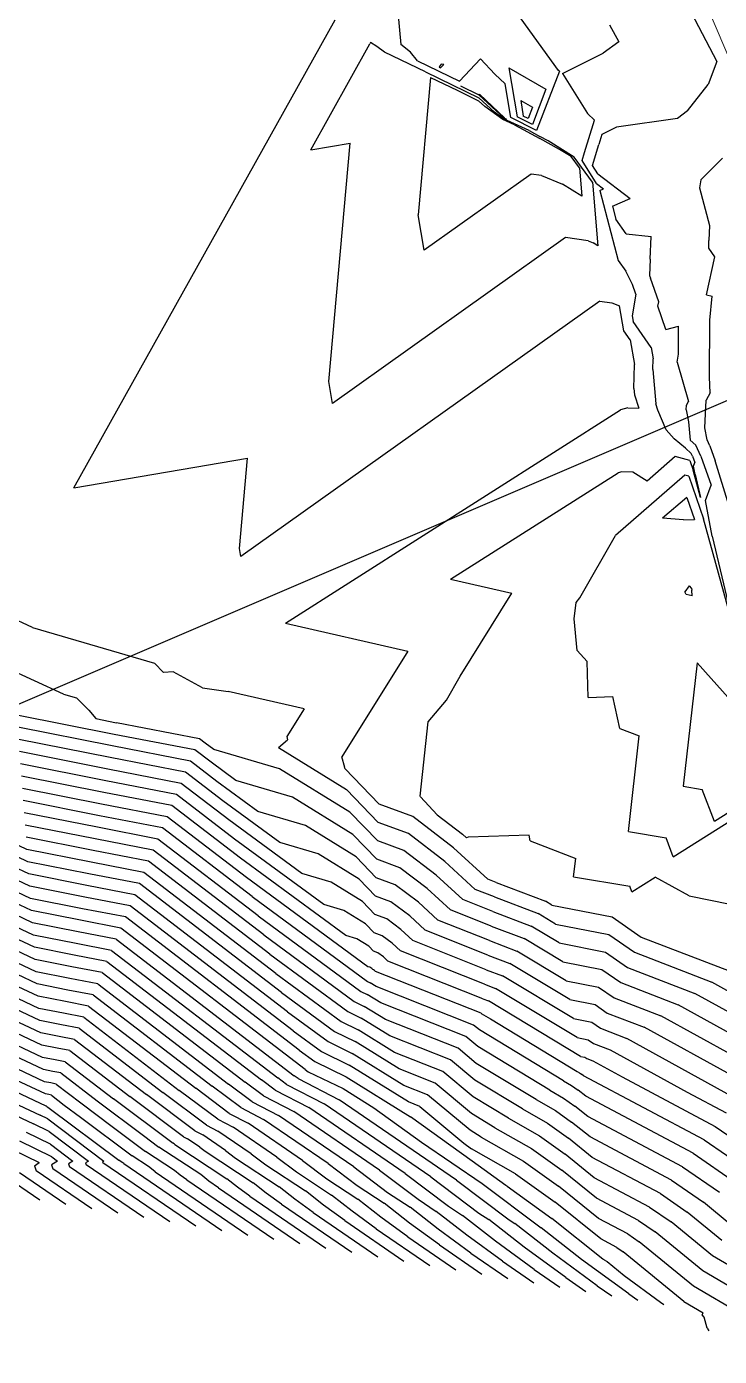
# Model space of a CAD drawing. Header units: metres. Extents: x -1120501 to 1198934, y -4928884 to 66998.
# Drawn here: x 481.5 to 577.9, y -1007.3 to -822.2 of the extents above; entities that cross this region are included whole.
import ezdxf

# ---------------------------------------------------------------- set-up
doc = ezdxf.new("R2010")
doc.units = ezdxf.units.M
doc.layers.add('CL', color=5, linetype='Continuous')
doc.layers.add('Cross Sections', color=10, linetype='Continuous')
doc.layers.add('SURF2CONTOURS', color=7, linetype='Continuous', lineweight=0)

msp = doc.modelspace()

# ---------------------------------------------------------------- linework, layer by layer
at = {"color": 7, "lineweight": 0}
msp.add_circle((-684.64, 190.5), 66807.04, dxfattribs=at)
at = {"layer": 'CL', "linetype": 'Continuous', "lineweight": 0}
msp.add_lwpolyline([(-1067.58, 367.8), (-1082.93, 319.26), (-1104.11, 221.68), (-1108.39, 149.1), (-1119.85, 75.24), (-1093.53, -4.65), (-914.22, -147.32), (-825.87, -265.54), (-744.42, -314.86), (-442.72, -367.63), (-277.08, -412.37), (-43.5, -540.29), (86.31, -636.55), (247.28, -699.7), (413.51, -706.37), (555.05, -769.61), (597.29, -868.97), (635.37, -929.41), (778.63, -1023.65), (803.38, -1108.38), (824.32, -1155.97), (872.87, -1163.59)], dxfattribs=at)
at = {"layer": 'Cross Sections', "linetype": 'Continuous', "lineweight": 30}
msp.add_line((348.21, -973.18), (918.02, -728.82), dxfattribs=at)
at = {"layer": 'SURF2CONTOURS', "color": 2, "linetype": 'Continuous', "lineweight": -3}
for p, q in [((488.11, -886.37, 240.5), (524.46, -821.23, 240.5)), ((573.99, -820.23, 239.5), (577.59, -827.05, 239.5)), ((577.59, -827.05, 239.5), (576.39, -830.23, 239.5)), ((537.71, -829.26, 239.5), (536.01, -848.39, 239.5)), ((537.71, -829.26, 239.5), (541.43, -831.02, 239.5)), ((539.23, -827.43, 239.5), (538.94, -827.77, 239.5)), ((538.94, -827.77, 239.5), (539, -827.84, 239.5)), ((539, -827.84, 239.5), (539.14, -827.91, 239.5)), ((539.58, -827.44, 239.5), (539.14, -827.91, 239.5)), ((539.58, -827.44, 239.5), (539.23, -827.43, 239.5)), ((539.58, -827.44, 239.5), (539.58, -827.44, 239.5)), ((548.65, -827.94, 239.5), (553.8, -830.9, 239.5)), ((548.65, -827.94, 239.5), (549.77, -834.75, 239.5)), ((541.43, -831.02, 239.5), (544.42, -832.5, 239.5)), ((544.43, -831.68, 240.5), (541.94, -830.48, 240.5)), ((544.52, -831.75, 240.5), (541.94, -830.48, 240.5)), ((553.8, -830.9, 239.5), (551.91, -835.81, 239.5)), ((573.47, -833.91, 239.5), (576.39, -830.23, 239.5)), ((545.3, -833.3, 239.5), (544.42, -832.5, 239.5)), ((544.43, -831.68, 240.5), (544.52, -831.57, 240.5)), ((544.52, -831.57, 240.5), (544.59, -831.64, 240.5)), ((547.99, -834.93, 240.5), (544.52, -831.75, 240.5)), ((548.01, -834.87, 240.5), (544.59, -831.64, 240.5)), ((547.79, -835.12, 239.5), (545.3, -833.3, 239.5)), ((551.91, -835.81, 239.5), (549.77, -834.75, 239.5)), ((573.47, -833.91, 239.5), (572.09, -834.97, 239.5)), ((549.41, -835.86, 239.5), (547.79, -835.12, 239.5)), ((548.01, -834.95, 240.5), (547.99, -834.93, 240.5)), ((548.03, -834.94, 240.5), (548.01, -834.87, 240.5)), ((548.01, -834.95, 240.5), (548.29, -835.07, 240.5)), ((548.03, -834.94, 240.5), (548.29, -835.07, 240.5)), ((549.41, -835.86, 239.5), (552.92, -837.78, 239.5)), ((563.63, -836.18, 239.5), (561.58, -837.22, 239.5)), ((572.09, -834.97, 239.5), (563.63, -836.18, 239.5)), ((555.68, -839.27, 239.5), (552.92, -837.78, 239.5)), ((561.58, -837.22, 239.5), (561.17, -838.59, 239.5)), ((557.3, -840.27, 239.5), (555.68, -839.27, 239.5)), ((558.44, -841.84, 239.5), (557.3, -840.27, 239.5)), ((560.27, -841.51, 239.5), (561.17, -838.59, 239.5)), ((558.44, -841.84, 239.5), (558.79, -845.81, 239.5)), ((561, -842.7, 239.5), (560.27, -841.51, 239.5)), ((551.75, -842.71, 239.5), (536.85, -853.32, 239.5)), ((553.19, -842.92, 239.5), (551.75, -842.71, 239.5)), ((553.19, -842.92, 239.5), (556.09, -844.11, 239.5)), ((561, -842.7, 239.5), (565.51, -846.09, 239.5)), ((558.79, -845.81, 239.5), (556.09, -844.11, 239.5)), ((563.06, -847.18, 239.5), (565.51, -846.09, 239.5)), ((563.06, -847.18, 239.5), (563.54, -849, 239.5)), ((536.85, -853.32, 239.5), (536.01, -848.39, 239.5)), ((564.95, -851.01, 239.5), (563.54, -849, 239.5)), ((564.95, -851.01, 239.5), (568.43, -851.39, 239.5)), ((568.31, -854.56, 239.5), (568.43, -851.39, 239.5)), ((568.31, -854.56, 239.5), (568.19, -856.85, 239.5)), ((568.19, -856.85, 239.5), (568.36, -857.19, 239.5)), ((569.49, -860.48, 239.5), (568.36, -857.19, 239.5)), ((561.31, -860.38, 240.5), (511.35, -895.96, 240.5)), ((561.31, -860.38, 240.5), (562.96, -860.62, 240.5)), ((562.96, -860.62, 240.5), (564.03, -861.03, 240.5)), ((569.38, -861.1, 239.5), (569.49, -860.48, 239.5)), ((564.63, -864.52, 240.5), (564.03, -861.03, 240.5)), ((570.48, -864.33, 239.5), (569.38, -861.1, 239.5)), ((570.48, -864.33, 239.5), (572.25, -863.86, 239.5)), ((572.25, -867.77, 239.5), (572.25, -863.86, 239.5)), ((565.53, -865.8, 240.5), (564.63, -864.52, 240.5)), ((565.53, -865.8, 240.5), (566.12, -869.24, 240.5)), ((572.04, -868.89, 239.5), (572.25, -867.77, 239.5)), ((566.02, -872.56, 240.5), (566.12, -869.24, 240.5)), ((572.04, -868.89, 239.5), (573.62, -874.35, 239.5)), ((566.02, -872.56, 240.5), (566.1, -873.46, 240.5)), ((566.1, -873.46, 240.5), (566.72, -875.31, 240.5)), ((517.56, -905.22, 240.5), (564.18, -875.55, 240.5)), ((565.2, -875.26, 240.5), (564.18, -875.55, 240.5)), ((565.2, -875.26, 240.5), (566.72, -875.31, 240.5)), ((573.32, -875.54, 239.5), (573.36, -874.86, 239.5)), ((573.32, -875.54, 239.5), (573.65, -877.22, 239.5)), ((573.36, -874.86, 239.5), (573.62, -874.35, 239.5)), ((573.65, -877.22, 239.5), (573.88, -879.74, 239.5)), ((573.88, -879.74, 239.5), (574.64, -880.44, 239.5)), ((575.33, -881.96, 239.5), (574.64, -880.44, 239.5)), ((488.11, -886.37, 240.5), (512.27, -882.26, 240.5)), ((511.16, -894.81, 240.5), (512.27, -882.26, 240.5)), ((575.33, -881.96, 239.5), (576.8, -886.02, 239.5)), ((573.1, -884.62, 239.5), (563.48, -893.02, 239.5)), ((573.68, -884.78, 239.5), (573.1, -884.62, 239.5)), ((573.68, -884.78, 239.5), (575.7, -890.7, 239.5)), ((575.98, -888.14, 239.5), (576.8, -886.02, 239.5)), ((576.92, -893.13, 239.5), (575.98, -888.14, 239.5)), ((580.28, -907.19, 239.5), (575.7, -890.7, 239.5)), ((558.53, -901.7, 239.5), (563.48, -893.02, 239.5)), ((576.92, -893.13, 239.5), (580.28, -907.19, 239.5)), ((511.35, -895.96, 240.5), (511.16, -894.81, 240.5)), ((557.74, -904.61, 239.5), (557.98, -902.36, 239.5)), ((557.98, -902.36, 239.5), (558.53, -901.7, 239.5)), ((558.12, -909.04, 239.5), (557.74, -904.61, 239.5)), ((517.56, -905.22, 240.5), (534.58, -909.12, 240.5)), ((534.58, -909.12, 240.5), (525.41, -923.82, 240.5)), ((559.51, -910.54, 239.5), (558.12, -909.04, 239.5)), ((559.69, -915.55, 239.5), (559.51, -910.54, 239.5)), ((486.66, -915.1, 241.5), (478.59, -911.38, 241.5)), ((486.66, -915.1, 241.5), (488.48, -915.63, 241.5)), ((488.48, -915.63, 241.5), (490.18, -917.35, 241.5)), ((559.69, -915.55, 239.5), (563.1, -915.44, 239.5)), ((564.07, -919.87, 239.5), (563.1, -915.44, 239.5)), ((490.18, -917.35, 241.5), (491.17, -918.51, 241.5)), ((493.44, -922.31, 242.5), (480.31, -919.71, 242.5)), ((491.17, -918.51, 241.5), (494.03, -919.08, 241.5)), ((505.59, -921.32, 241.5), (494.03, -919.08, 241.5)), ((564.07, -919.87, 239.5), (566.77, -920.92, 239.5)), ((506.38, -921.92, 241.5), (505.59, -921.32, 241.5)), ((565.27, -934.22, 239.5), (566.77, -920.92, 239.5)), ((492.85, -925.55, 243.5), (480.56, -923.11, 243.5)), ((504.31, -924.42, 242.5), (493.44, -922.31, 242.5)), ((507.59, -922.81, 241.5), (506.38, -921.92, 241.5)), ((516.73, -925.48, 241.5), (507.59, -922.81, 241.5)), ((508.02, -927.26, 242.5), (504.31, -924.42, 242.5)), ((526.5, -931.51, 241.5), (516.73, -925.48, 241.5)), ((525.8, -925.33, 240.5), (525.41, -923.82, 240.5)), ((525.78, -925.37, 240.5), (525.8, -925.33, 240.5)), ((525.79, -925.46, 240.5), (525.78, -925.37, 240.5)), ((525.79, -925.46, 240.5), (530.57, -930.42, 240.5)), ((492.26, -928.79, 244.5), (480.82, -926.52, 244.5)), ((503.02, -927.52, 243.5), (492.85, -925.55, 243.5)), ((513.71, -931.45, 242.5), (508.02, -927.26, 242.5)), ((501.73, -930.62, 244.5), (492.26, -928.79, 244.5)), ((509.65, -932.61, 243.5), (503.02, -927.52, 243.5)), ((491.67, -932.02, 245.5), (481.07, -929.92, 245.5)), ((511.29, -937.95, 244.5), (501.73, -930.62, 244.5)), ((535.25, -932.15, 240.5), (530.57, -930.42, 240.5)), ((571.49, -937.74, 239.5), (582.23, -930.95, 239.5)), ((500.44, -933.72, 245.5), (491.67, -932.02, 245.5)), ((519.82, -940.09, 243.5), (509.65, -932.61, 243.5)), ((520.32, -933.38, 242.5), (513.71, -931.45, 242.5)), ((530.38, -935.54, 241.5), (526.5, -931.51, 241.5)), ((540.94, -936.48, 240.5), (535.25, -932.15, 240.5)), ((481.58, -936.73, 247.5), (476.72, -934.44, 247.5)), ((491.08, -935.26, 246.5), (481.33, -933.32, 246.5)), ((512.92, -943.29, 245.5), (500.44, -933.72, 245.5)), ((527.38, -937.74, 242.5), (520.32, -933.38, 242.5)), ((565.27, -934.22, 239.5), (570.5, -935.1, 239.5)), ((499.15, -936.82, 246.5), (491.08, -935.26, 246.5)), ((534.04, -936.89, 241.5), (530.38, -935.54, 241.5)), ((540.94, -936.48, 240.5), (545.7, -940.85, 240.5)), ((571.49, -937.74, 239.5), (570.5, -935.1, 239.5)), ((481.84, -940.13, 248.5), (476.12, -937.44, 248.5)), ((490.49, -938.49, 247.5), (481.58, -936.73, 247.5)), ((514.56, -948.63, 246.5), (499.15, -936.82, 246.5)), ((525.94, -948.72, 244.5), (511.29, -937.95, 244.5)), ((530.18, -940.65, 242.5), (527.38, -937.74, 242.5)), ((538.5, -940.28, 241.5), (534.04, -936.89, 241.5)), ((489.9, -941.73, 248.5), (481.84, -940.13, 248.5)), ((497.86, -939.92, 247.5), (490.49, -938.49, 247.5)), ((516.19, -953.98, 247.5), (497.86, -939.92, 247.5)), ((523.9, -941.27, 243.5), (519.82, -940.09, 243.5)), ((538.5, -940.28, 241.5), (542.23, -943.71, 241.5)), ((482.09, -943.53, 249.5), (475.52, -940.44, 249.5)), ((496.57, -943.02, 248.5), (489.9, -941.73, 248.5)), ((528.26, -943.97, 243.5), (523.9, -941.27, 243.5)), ((532.83, -941.63, 242.5), (530.18, -940.65, 242.5)), ((536.06, -944.08, 242.5), (532.83, -941.63, 242.5)), ((546.87, -941.32, 240.5), (545.7, -940.85, 240.5)), ((546.87, -941.32, 240.5), (553.72, -943.93, 240.5)), ((482.35, -946.94, 250.5), (474.93, -943.44, 250.5)), ((489.31, -944.97, 249.5), (482.09, -943.53, 249.5)), ((517.83, -959.32, 248.5), (496.57, -943.02, 248.5)), ((512.92, -943.29, 245.5), (528.97, -955.09, 245.5)), ((529.99, -945.76, 243.5), (528.26, -943.97, 243.5)), ((546.4, -945.36, 241.5), (542.23, -943.71, 241.5)), ((554.63, -944.48, 240.5), (553.72, -943.93, 240.5)), ((495.29, -946.12, 249.5), (489.31, -944.97, 249.5)), ((531.63, -946.37, 243.5), (529.99, -945.76, 243.5)), ((536.06, -944.08, 242.5), (538.75, -946.56, 242.5)), ((546.4, -945.36, 241.5), (551.73, -947.4, 241.5)), ((554.63, -944.48, 240.5), (563.02, -946.12, 240.5)), ((482.61, -950.34, 251.5), (474.33, -946.45, 251.5)), ((488.72, -948.2, 250.5), (482.35, -946.94, 250.5)), ((519.46, -964.66, 249.5), (495.29, -946.12, 249.5)), ((533.61, -947.88, 243.5), (531.63, -946.37, 243.5)), ((545.93, -949.41, 242.5), (538.75, -946.56, 242.5)), ((555.63, -949.74, 241.5), (551.73, -947.4, 241.5)), ((563.02, -946.12, 240.5), (567.05, -948.91, 240.5)), ((482.86, -953.74, 252.5), (473.73, -949.45, 252.5)), ((494, -949.22, 250.5), (488.72, -948.2, 250.5)), ((494, -949.22, 250.5), (518.78, -968.23, 250.5)), ((514.56, -948.63, 246.5), (527.13, -957.88, 246.5)), ((527.49, -949.17, 244.5), (525.94, -948.72, 244.5)), ((529.14, -950.2, 244.5), (527.49, -949.17, 244.5)), ((533.61, -947.88, 243.5), (535.28, -949.41, 243.5)), ((545.46, -953.46, 243.5), (535.28, -949.41, 243.5)), ((545.93, -949.41, 242.5), (549.75, -950.87, 242.5)), ((567.05, -948.91, 240.5), (579.27, -953.63, 240.5)), ((488.13, -951.44, 251.5), (482.61, -950.34, 251.5)), ((492.71, -952.32, 251.5), (488.13, -951.44, 251.5)), ((529.8, -950.88, 244.5), (529.14, -950.2, 244.5)), ((530.42, -951.11, 244.5), (529.8, -950.88, 244.5)), ((531.17, -951.68, 244.5), (530.42, -951.11, 244.5)), ((556.63, -955, 242.5), (549.75, -950.87, 242.5)), ((555.63, -949.74, 241.5), (562.06, -951, 241.5)), ((562.06, -951, 241.5), (565.16, -953.14, 241.5)), ((483.12, -957.15, 253.5), (473.13, -952.45, 253.5)), ((492.71, -952.32, 251.5), (514.21, -968.81, 251.5)), ((531.17, -951.68, 244.5), (531.8, -952.26, 244.5)), ((545, -957.5, 244.5), (531.8, -952.26, 244.5)), ((565.16, -953.14, 241.5), (574.53, -956.76, 241.5)), ((487.54, -954.67, 252.5), (482.86, -953.74, 252.5)), ((491.42, -955.42, 252.5), (487.54, -954.67, 252.5)), ((516.19, -953.98, 247.5), (525.3, -960.68, 247.5)), ((528.97, -955.09, 245.5), (529.35, -955.28, 245.5)), ((545.46, -953.46, 243.5), (547.77, -954.33, 243.5)), ((557.62, -960.26, 243.5), (547.77, -954.33, 243.5)), ((556.63, -955, 242.5), (561.11, -955.88, 242.5)), ((483.37, -960.55, 254.5), (472.54, -955.45, 254.5)), ((491.42, -955.42, 252.5), (509.63, -969.39, 252.5)), ((530.17, -955.79, 245.5), (529.35, -955.28, 245.5)), ((543.73, -961.16, 245.5), (530.17, -955.79, 245.5)), ((561.11, -955.88, 242.5), (563.27, -957.37, 242.5)), ((579.84, -959.69, 241.5), (574.53, -956.76, 241.5)), ((483.63, -963.95, 255.5), (471.94, -958.46, 255.5)), ((486.95, -957.91, 253.5), (483.12, -957.15, 253.5)), ((490.13, -958.52, 253.5), (486.95, -957.91, 253.5)), ((490.13, -958.52, 253.5), (505.06, -969.97, 253.5)), ((527.13, -957.88, 246.5), (528.51, -958.56, 246.5)), ((531.45, -960.38, 246.5), (528.51, -958.56, 246.5)), ((545, -957.5, 244.5), (545.79, -957.8, 244.5)), ((558.62, -965.52, 244.5), (545.79, -957.8, 244.5)), ((563.27, -957.37, 242.5), (569.8, -959.9, 242.5)), ((486.37, -961.14, 254.5), (483.37, -960.55, 254.5)), ((517.83, -959.32, 248.5), (523.47, -963.47, 248.5)), ((525.3, -960.68, 247.5), (527.67, -961.83, 247.5)), ((541.59, -964.4, 246.5), (531.45, -960.38, 246.5)), ((557.62, -960.26, 243.5), (560.16, -960.76, 243.5)), ((579.89, -965.46, 242.5), (569.8, -959.9, 242.5)), ((483.88, -967.36, 256.5), (471.34, -961.46, 256.5)), ((488.84, -961.62, 254.5), (486.37, -961.14, 254.5)), ((488.84, -961.62, 254.5), (500.49, -970.55, 254.5)), ((532.73, -964.97, 247.5), (527.67, -961.83, 247.5)), ((544.54, -961.84, 245.5), (543.73, -961.16, 245.5)), ((556.24, -968.93, 245.5), (544.54, -961.84, 245.5)), ((560.16, -960.76, 243.5), (561.38, -961.6, 243.5)), ((561.38, -961.6, 243.5), (565.07, -963.03, 243.5)), ((485.78, -964.38, 255.5), (483.63, -963.95, 255.5)), ((487.55, -964.72, 255.5), (485.78, -964.38, 255.5)), ((523.47, -963.47, 248.5), (526.83, -965.11, 248.5)), ((544.1, -966.5, 246.5), (541.59, -964.4, 246.5)), ((579.94, -971.23, 243.5), (565.07, -963.03, 243.5)), ((484.14, -970.76, 257.5), (470.74, -964.46, 257.5)), ((487.55, -964.72, 255.5), (495.91, -971.13, 255.5)), ((519.46, -964.66, 249.5), (521.64, -966.26, 249.5)), ((534.01, -969.56, 248.5), (526.83, -965.11, 248.5)), ((539.46, -967.63, 247.5), (532.73, -964.97, 247.5)), ((558.62, -965.52, 244.5), (559.21, -965.64, 244.5)), ((559.21, -965.64, 244.5), (559.49, -965.83, 244.5)), ((559.49, -965.83, 244.5), (560.34, -966.16, 244.5)), ((560.34, -966.16, 244.5), (564.38, -968.39, 244.5)), ((485.19, -967.62, 256.5), (483.88, -967.36, 256.5)), ((486.27, -967.82, 256.5), (485.19, -967.62, 256.5)), ((486.27, -967.82, 256.5), (491.34, -971.71, 256.5)), ((521.64, -966.26, 249.5), (525.99, -968.39, 249.5)), ((543.66, -971.16, 247.5), (539.46, -967.63, 247.5)), ((552.42, -971.54, 246.5), (544.1, -966.5, 246.5)), ((512.92, -971.85, 252.5), (509.63, -969.39, 252.5)), ((516.11, -970.23, 251.5), (514.21, -968.81, 251.5)), ((519.3, -968.61, 250.5), (518.78, -968.23, 250.5)), ((519.3, -968.61, 250.5), (525.01, -971.57, 250.5)), ((525.99, -968.39, 249.5), (534.95, -973.94, 249.5)), ((537.32, -970.87, 248.5), (534.01, -969.56, 248.5)), ((556.24, -968.93, 245.5), (557.36, -969.56, 245.5)), ((557.36, -969.56, 245.5), (558.28, -970.23, 245.5)), ((564.38, -968.39, 244.5), (577.34, -975.27, 244.5)), ((484.6, -970.85, 257.5), (484.14, -970.76, 257.5)), ((484.98, -970.93, 257.5), (484.6, -970.85, 257.5)), ((484.98, -970.93, 257.5), (486.76, -972.3, 257.5)), ((491.34, -971.71, 256.5), (497.78, -976.54, 256.5)), ((503.35, -976.71, 255.5), (495.91, -971.13, 255.5)), ((506.54, -975.09, 254.5), (500.49, -970.55, 254.5)), ((509.73, -973.47, 253.5), (505.06, -969.97, 253.5)), ((516.11, -970.23, 251.5), (520.8, -972.66, 251.5)), ((541.36, -982.77, 250.5), (525.01, -971.57, 250.5)), ((543.23, -975.82, 248.5), (537.32, -970.87, 248.5)), ((548.59, -974.15, 247.5), (543.66, -971.16, 247.5)), ((552.42, -971.54, 246.5), (555.12, -973.07, 246.5)), ((559.34, -971.07, 245.5), (558.28, -970.23, 245.5)), ((574.3, -979.01, 245.5), (559.34, -971.07, 245.5)), ((480.46, -972.31, 258.5), (483.42, -973.71, 258.5)), ((486.76, -972.3, 257.5), (489.03, -974, 257.5)), ((509.73, -973.47, 253.5), (512.37, -974.84, 253.5)), ((512.92, -971.85, 252.5), (516.58, -973.75, 252.5)), ((534.21, -981.85, 251.5), (520.8, -972.66, 251.5)), ((555.12, -973.07, 246.5), (557.37, -974.69, 246.5)), ((484.46, -974.22, 258.5), (483.42, -973.71, 258.5)), ((484.46, -974.22, 258.5), (492.27, -980.12, 258.5)), ((489.03, -974, 257.5), (496.2, -979.36, 257.5)), ((506.54, -975.09, 254.5), (508.15, -975.92, 254.5)), ((519.91, -980, 253.5), (512.37, -974.84, 253.5)), ((527.06, -980.92, 252.5), (516.58, -973.75, 252.5)), ((543.53, -980.1, 249.5), (534.95, -973.94, 249.5)), ((548.59, -974.15, 247.5), (552.89, -976.59, 247.5)), ((559.93, -976.74, 246.5), (557.37, -974.69, 246.5)), ((577.34, -975.27, 244.5), (584.63, -980.31, 244.5)), ((484.85, -977.75, 259.5), (481.53, -976.12, 259.5)), ((497.78, -976.54, 256.5), (499.93, -978.15, 256.5)), ((503.35, -976.71, 255.5), (503.93, -977.01, 255.5)), ((505.61, -978.16, 255.5), (503.93, -977.01, 255.5)), ((512.76, -979.08, 254.5), (508.15, -975.92, 254.5)), ((544.77, -976.75, 248.5), (543.23, -975.82, 248.5)), ((544.77, -976.75, 248.5), (550.66, -980.1, 248.5)), ((552.89, -976.59, 247.5), (556.46, -979.15, 247.5)), ((571.26, -982.75, 246.5), (559.93, -976.74, 246.5)), ((479.64, -978.53, 260.5), (483.29, -980.32, 260.5)), ((484.85, -977.75, 259.5), (487.97, -980.11, 259.5)), ((505.76, -981.99, 256.5), (499.93, -978.15, 256.5)), ((505.61, -978.16, 255.5), (506.36, -978.73, 255.5)), ((506.36, -978.73, 255.5), (513.04, -983.13, 255.5)), ((512.76, -979.08, 254.5), (514.83, -980.64, 254.5)), ((560.52, -982.41, 247.5), (556.46, -979.15, 247.5)), ((574.3, -979.01, 245.5), (580.16, -983.06, 245.5)), ((482.61, -980.75, 260.5), (483.29, -980.32, 260.5)), ((482.61, -980.75, 260.5), (482.85, -981.46, 260.5)), ((487.97, -980.11, 259.5), (487.36, -980.49, 259.5)), ((487.36, -980.49, 259.5), (487.5, -980.9, 259.5)), ((497.84, -987.97, 259.5), (487.5, -980.9, 259.5)), ((492.27, -980.12, 258.5), (492.11, -980.23, 258.5)), ((492.11, -980.23, 258.5), (492.14, -980.33, 258.5)), ((505.08, -989.18, 258.5), (492.14, -980.33, 258.5)), ((498.47, -980.85, 257.5), (496.2, -979.36, 257.5)), ((498.91, -981.2, 257.5), (498.47, -980.85, 257.5)), ((514.83, -980.64, 254.5), (520.33, -984.26, 254.5)), ((519.91, -980, 253.5), (523.29, -982.55, 253.5)), ((527.06, -980.92, 252.5), (531.76, -984.46, 252.5)), ((548.22, -983.5, 249.5), (543.53, -980.1, 249.5)), ((550.66, -980.1, 248.5), (555.55, -983.61, 248.5)), ((483.37, -985.55, 261.5), (478.21, -982.02, 261.5)), ((490.6, -986.76, 260.5), (482.85, -981.46, 260.5)), ((499.43, -981.58, 257.5), (498.91, -981.2, 257.5)), ((499.43, -981.58, 257.5), (512.32, -990.39, 257.5)), ((506.89, -982.88, 256.5), (505.76, -981.99, 256.5)), ((508.22, -983.84, 256.5), (506.89, -982.88, 256.5)), ((523.29, -982.55, 253.5), (527.62, -985.4, 253.5)), ((534.21, -981.85, 251.5), (540.22, -986.37, 251.5)), ((541.36, -982.77, 250.5), (548.68, -988.28, 250.5)), ((568.22, -986.5, 247.5), (560.52, -982.41, 247.5)), ((571.26, -982.75, 246.5), (575.7, -985.82, 246.5)), ((508.22, -983.84, 256.5), (519.55, -991.59, 256.5)), ((514.86, -984.56, 255.5), (513.04, -983.13, 255.5)), ((517, -986.11, 255.5), (514.86, -984.56, 255.5)), ((522.84, -986.23, 254.5), (520.33, -984.26, 254.5)), ((531.76, -984.46, 252.5), (534.9, -986.53, 252.5)), ((548.42, -983.61, 249.5), (548.22, -983.5, 249.5)), ((548.42, -983.61, 249.5), (554.63, -988.07, 249.5)), ((561.11, -988.08, 248.5), (555.55, -983.61, 248.5)), ((517, -986.11, 255.5), (526.79, -992.8, 255.5)), ((525.79, -988.38, 254.5), (522.84, -986.23, 254.5)), ((530.81, -987.91, 253.5), (527.62, -985.4, 253.5)), ((538.79, -989.59, 252.5), (534.9, -986.53, 252.5)), ((540.22, -986.37, 251.5), (542.19, -987.67, 251.5)), ((568.22, -986.5, 247.5), (571.23, -988.58, 247.5)), ((579.58, -989.01, 246.5), (575.7, -985.82, 246.5)), ((525.79, -988.38, 254.5), (534.03, -994.01, 254.5)), ((534.58, -990.65, 253.5), (530.81, -987.91, 253.5)), ((546.76, -991.27, 251.5), (542.19, -987.67, 251.5)), ((548.68, -988.28, 250.5), (549.47, -988.8, 250.5)), ((561.7, -993.75, 249.5), (554.63, -988.07, 249.5)), ((565.17, -990.24, 248.5), (561.11, -988.08, 248.5)), ((543.36, -992.91, 252.5), (538.79, -989.59, 252.5)), ((554.74, -992.94, 250.5), (549.47, -988.8, 250.5)), ((565.17, -990.24, 248.5), (566.76, -991.34, 248.5)), ((576.95, -993.27, 247.5), (571.23, -988.58, 247.5)), ((534.58, -990.65, 253.5), (541.27, -995.22, 253.5)), ((552.15, -995.18, 251.5), (546.76, -991.27, 251.5)), ((574.31, -997.53, 248.5), (566.76, -991.34, 248.5)), ((543.36, -992.91, 252.5), (548.5, -996.43, 252.5)), ((560.94, -997.45, 250.5), (554.74, -992.94, 250.5)), ((562.13, -993.98, 249.5), (561.7, -993.75, 249.5)), ((562.13, -993.98, 249.5), (562.3, -994.1, 249.5)), ((582, -996.19, 247.5), (576.95, -993.27, 247.5)), ((552.15, -995.18, 251.5), (555.74, -997.64, 251.5)), ((562.3, -994.1, 249.5), (564.68, -996.05, 249.5)), ((560.94, -997.45, 250.5), (562.98, -998.84, 250.5)), ((564.68, -996.05, 249.5), (569.72, -999.72, 249.5)), ((580.98, -1001.39, 248.5), (574.31, -997.53, 248.5)), ((569.72, -999.72, 249.5), (570.22, -1000.05, 249.5))]:
    msp.add_line(p, q, dxfattribs=at)
at = {"layer": 'SURF2CONTOURS', "color": 4, "linetype": 'Continuous', "lineweight": -3}
for p, q in [((533.18, -820.16, 240), (533.61, -824.68, 240)), ((555.53, -828.3, 240), (550.35, -821.1, 240)), ((562.66, -821.94, 240), (563.92, -824.29, 240)), ((521.07, -839.32, 240), (529.29, -824.6, 240)), ((529.39, -824.38, 240), (529.29, -824.6, 240)), ((530.27, -824.95, 240), (529.39, -824.38, 240)), ((531.31, -825.74, 240), (530.27, -824.95, 240)), ((534.95, -825.74, 240), (533.61, -824.68, 240)), ((563.92, -824.29, 240), (561.75, -825.86, 240)), ((537.04, -828.46, 240), (531.31, -825.74, 240)), ((535.9, -826.97, 240), (534.95, -825.74, 240)), ((535.9, -826.97, 240), (541.78, -829.79, 240)), ((541.78, -829.79, 240), (544.7, -826.68, 240)), ((544.7, -826.68, 240), (546.68, -828.79, 240)), ((556.1, -828.7, 240), (561.75, -825.86, 240)), ((537.04, -828.46, 240), (544.47, -832.12, 240)), ((548.12, -830.15, 240), (546.68, -828.79, 240)), ((555.66, -828.38, 240), (552.5, -836.63, 240)), ((555.66, -828.38, 240), (555.53, -828.3, 240)), ((556.1, -828.7, 240), (559.56, -834.28, 240)), ((548.9, -834.84, 240), (548.12, -830.15, 240)), ((546.64, -834.11, 240), (544.47, -832.12, 240)), ((550.28, -832.47, 239), (551.93, -833.42, 239)), ((550.28, -832.47, 239), (550.64, -834.65, 239)), ((547.9, -835.03, 240), (546.64, -834.11, 240)), ((551.33, -834.99, 239), (550.64, -834.65, 239)), ((551.93, -833.42, 239), (551.33, -834.99, 239)), ((560.55, -835.2, 240), (559.56, -834.28, 240)), ((551.44, -836.65, 240), (547.9, -835.03, 240)), ((552.5, -836.63, 240), (548.9, -834.84, 240)), ((551.44, -836.65, 240), (552.92, -837.47, 240)), ((559.18, -839.7, 240), (560.55, -835.2, 240)), ((521.07, -839.32, 240), (526.53, -838.4, 240)), ((523.58, -871.6, 240), (526.53, -838.4, 240)), ((554.1, -838.1, 240), (552.92, -837.47, 240)), ((557.72, -840.34, 240), (554.1, -838.1, 240)), ((560.26, -843.84, 240), (557.72, -840.34, 240)), ((558.84, -840.81, 240), (559.18, -839.7, 240)), ((560.82, -844.03, 240), (558.84, -840.81, 240)), ((575.34, -843.53, 239), (578.37, -840.48, 239)), ((560.26, -843.84, 240), (561.03, -852.71, 240)), ((560.82, -844.03, 240), (561.8, -844.77, 240)), ((575.34, -843.53, 239), (575.14, -844.62, 239)), ((561.27, -845.01, 240), (561.8, -844.77, 240)), ((561.27, -845.01, 240), (563.86, -854.72, 240)), ((575.14, -844.62, 239), (576.57, -849.88, 239)), ((576.57, -849.88, 239), (576.46, -851.97, 239)), ((556.53, -851.54, 240), (524.1, -874.64, 240)), ((559.66, -852, 240), (556.53, -851.54, 240)), ((559.66, -852, 240), (560.37, -852.3, 240)), ((561.03, -852.71, 240), (560.37, -852.3, 240)), ((576.46, -853.01, 239), (576.46, -851.97, 239)), ((577.3, -854.22, 239), (576.46, -853.01, 239)), ((563.86, -854.72, 240), (564.93, -856.24, 240)), ((576.14, -859.51, 239), (577.3, -854.22, 239)), ((565.84, -858.08, 240), (564.93, -856.24, 240)), ((566.3, -859.43, 240), (565.84, -858.08, 240)), ((566.3, -859.43, 240), (565.77, -862.44, 240)), ((576.14, -859.51, 239), (576.94, -859.71, 239)), ((576.61, -863.06, 239), (576.94, -859.71, 239)), ((565.77, -862.44, 240), (565.91, -863.25, 240)), ((568.45, -866.87, 240), (565.91, -863.25, 240)), ((576.55, -871, 239), (576.61, -863.06, 239)), ((568.45, -866.87, 240), (568.71, -868.42, 240)), ((568.67, -869.92, 240), (568.71, -868.42, 240)), ((568.67, -869.92, 240), (569.07, -874.69, 240)), ((524.1, -874.64, 240), (523.58, -871.6, 240)), ((576.64, -873.16, 239), (576.55, -871, 239)), ((576.64, -873.16, 239), (576.1, -874.19, 239)), ((569.37, -875.57, 240), (569.07, -874.69, 240)), ((575.88, -878.02, 239), (576.1, -874.19, 239)), ((570.52, -878.32, 240), (569.37, -875.57, 240)), ((571.62, -879.57, 240), (570.52, -878.32, 240)), ((576.23, -879.72, 239), (575.88, -878.02, 239)), ((573.21, -880.87, 240), (571.62, -879.57, 240)), ((574.02, -881.61, 240), (573.21, -880.87, 240)), ((576.59, -880.54, 239), (576.23, -879.72, 239)), ((576.59, -880.54, 239), (577.36, -882.62, 239)), ((571.77, -882.04, 240), (567.86, -885.45, 240)), ((573.8, -882.6, 240), (571.77, -882.04, 240)), ((573.8, -882.6, 240), (574.26, -883.95, 240)), ((574.17, -881.96, 240), (574.02, -881.61, 240)), ((574.17, -881.96, 240), (574.51, -882.88, 240)), ((574.32, -883.37, 240), (574.51, -882.88, 240)), ((579.22, -888.82, 239), (577.36, -882.62, 239)), ((540.52, -899.12, 240), (563.83, -884.28, 240)), ((564.34, -884.14, 240), (563.83, -884.28, 240)), ((565.9, -884.2, 240), (564.34, -884.14, 240)), ((567.86, -885.45, 240), (565.9, -884.2, 240)), ((575.3, -887.72, 240), (574.26, -883.95, 240)), ((574.54, -884.51, 240), (574.32, -883.37, 240)), ((574.54, -884.51, 240), (575.3, -887.72, 240)), ((573.42, -887.71, 239), (570.01, -890.61, 239)), ((573.42, -887.71, 239), (574.45, -890.81, 239)), ((572.95, -890.83, 239), (570.01, -890.61, 239)), ((572.95, -890.83, 239), (574.45, -890.81, 239)), ((540.52, -899.12, 240), (549.03, -901.07, 240)), ((541.86, -912.58, 240), (549.03, -901.07, 240)), ((573.7, -900.04, 239), (573.14, -900.84, 239)), ((573.32, -901.24, 239), (573.14, -900.84, 239)), ((574.16, -901.44, 239), (573.32, -901.24, 239)), ((573.7, -900.04, 239), (574.06, -900.38, 239)), ((574.06, -900.38, 239), (574.11, -900.64, 239)), ((574.16, -901.44, 239), (574.11, -900.64, 239)), ((482.35, -905.83, 241), (478.95, -904.26, 241)), ((482.35, -905.83, 241), (499.34, -910.81, 241)), ((500.58, -912.07, 241), (499.34, -910.81, 241)), ((501.94, -911.99, 241), (500.58, -912.07, 241)), ((505.98, -914.24, 241), (501.94, -911.99, 241)), ((574.83, -910.74, 239), (572.89, -927.91, 239)), ((579.51, -915.98, 239), (574.83, -910.74, 239)), ((505.98, -914.24, 241), (509.57, -914.74, 241)), ((539.95, -915.93, 240), (541.86, -912.58, 240)), ((520.13, -917.16, 241), (509.57, -914.74, 241)), ((537.41, -918.95, 240), (539.95, -915.93, 240)), ((493.73, -920.7, 242), (480.18, -918.01, 242)), ((520.13, -917.16, 241), (517.72, -921.02, 241)), ((536.31, -929.29, 240), (537.41, -918.95, 240)), ((493.14, -923.93, 243), (480.43, -921.41, 243)), ((504.95, -922.87, 242), (493.73, -920.7, 242)), ((516.56, -922.53, 241), (517.83, -921.45, 241)), ((517.72, -921.02, 241), (517.83, -921.45, 241)), ((507.2, -924.59, 242), (504.95, -922.87, 242)), ((516.56, -922.53, 241), (526.06, -928.39, 241)), ((492.55, -927.17, 244), (480.69, -924.82, 244)), ((503.66, -925.97, 243), (493.14, -923.93, 243)), ((510.65, -927.13, 242), (507.2, -924.59, 242)), ((502.37, -929.07, 244), (492.55, -927.17, 244)), ((508.84, -929.94, 243), (503.66, -925.97, 243)), ((518.53, -929.43, 242), (510.65, -927.13, 242)), ((491.97, -930.4, 245), (480.95, -928.22, 245)), ((510.47, -935.28, 244), (502.37, -929.07, 244)), ((530.47, -932.98, 241), (526.06, -928.39, 241)), ((572.89, -927.91, 239), (575.55, -928.36, 239)), ((577.23, -932.85, 239), (575.55, -928.36, 239)), ((584.5, -928.25, 239), (577.23, -932.85, 239)), ((501.08, -932.17, 245), (491.97, -930.4, 245)), ((516.76, -935.77, 243), (508.84, -929.94, 243)), ((526.94, -934.62, 242), (518.53, -929.43, 242)), ((536.32, -929.39, 240), (536.31, -929.29, 240)), ((536.32, -929.39, 240), (538.64, -931.9, 240)), ((491.38, -933.64, 246), (481.2, -931.62, 246)), ((512.11, -940.62, 245), (501.08, -932.17, 245)), ((538.64, -931.9, 240), (542.16, -934.58, 240)), ((499.8, -935.27, 246), (491.38, -933.64, 246)), ((530.28, -938.09, 242), (526.94, -934.62, 242)), ((534.65, -934.52, 241), (530.47, -932.98, 241)), ((539.72, -938.38, 241), (534.65, -934.52, 241)), ((542.73, -935.11, 240), (542.16, -934.58, 240)), ((551.44, -934.75, 240), (542.97, -935.03, 240)), ((551.62, -935.53, 240), (551.44, -934.75, 240)), ((481.71, -938.43, 248), (476.42, -935.94, 248)), ((490.79, -936.88, 247), (481.46, -935.03, 247)), ((513.74, -945.96, 246), (499.8, -935.27, 246)), ((522.88, -944.4, 244), (510.47, -935.28, 244)), ((522.11, -937.32, 243), (516.76, -935.77, 243)), ((542.97, -935.03, 240), (542.73, -935.11, 240)), ((551.62, -935.53, 240), (557.94, -938, 240)), ((490.2, -940.11, 248), (481.71, -938.43, 248)), ((498.51, -938.37, 247), (490.79, -936.88, 247)), ((515.37, -951.3, 247), (498.51, -938.37, 247)), ((527.82, -940.85, 243), (522.11, -937.32, 243)), ((533.44, -939.26, 242), (530.28, -938.09, 242)), ((539.72, -938.38, 241), (543.96, -942.28, 241)), ((557.65, -940.52, 240), (557.94, -938, 240)), ((481.97, -941.83, 249), (475.82, -938.94, 249)), ((497.22, -941.47, 248), (490.2, -940.11, 248)), ((537.28, -942.18, 242), (533.44, -939.26, 242)), ((482.22, -945.24, 250), (475.22, -941.94, 250)), ((489.61, -943.35, 249), (481.97, -941.83, 249)), ((517.01, -956.65, 248), (497.22, -941.47, 248)), ((528.99, -953.04, 245), (512.11, -940.62, 245)), ((530.09, -943.21, 243), (527.82, -940.85, 243)), ((537.28, -942.18, 242), (540.49, -945.13, 242)), ((557.65, -940.52, 240), (565.46, -941.83, 240)), ((565.75, -942.63, 240), (565.46, -941.83, 240)), ((565.75, -942.63, 240), (568.98, -940.58, 240)), ((573.71, -943.19, 240), (568.98, -940.58, 240)), ((495.93, -944.57, 249), (489.61, -943.35, 249)), ((532.23, -944, 243), (530.09, -943.21, 243)), ((534.84, -945.98, 243), (532.23, -944, 243)), ((546.63, -943.34, 241), (543.96, -942.28, 241)), ((546.63, -943.34, 241), (552.73, -945.66, 241)), ((573.71, -943.19, 240), (579.42, -944.36, 240)), ((482.48, -948.64, 251), (474.63, -944.95, 251)), ((489.02, -946.58, 250), (482.22, -945.24, 250)), ((518.64, -961.99, 249), (495.93, -944.57, 249)), ((525.69, -945.22, 244), (522.88, -944.4, 244)), ((528.7, -947.08, 244), (525.69, -945.22, 244)), ((546.17, -947.39, 242), (540.49, -945.13, 242)), ((555.13, -947.11, 241), (552.73, -945.66, 241)), ((494.64, -947.67, 250), (489.02, -946.58, 250)), ((520.28, -967.33, 250), (494.64, -947.67, 250)), ((513.74, -945.96, 246), (528.05, -956.49, 246)), ((529.89, -948.32, 244), (528.7, -947.08, 244)), ((534.84, -945.98, 243), (537.01, -947.98, 243)), ((546.17, -947.39, 242), (550.74, -949.13, 242)), ((555.13, -947.11, 241), (562.54, -948.56, 241)), ((482.73, -952.04, 252), (474.03, -947.95, 252)), ((488.43, -949.82, 251), (482.48, -948.64, 251)), ((531.02, -948.74, 244), (529.89, -948.32, 244)), ((532.39, -949.78, 244), (531.02, -948.74, 244)), ((545.7, -951.43, 243), (537.01, -947.98, 243)), ((556.13, -952.37, 242), (550.74, -949.13, 242)), ((562.54, -948.56, 241), (566.11, -951.03, 241)), ((482.99, -955.45, 253), (473.43, -950.95, 253)), ((493.35, -950.77, 251), (488.43, -949.82, 251)), ((493.35, -950.77, 251), (516.49, -968.52, 251)), ((515.37, -951.3, 247), (526.22, -959.28, 247)), ((532.39, -949.78, 244), (533.54, -950.84, 244)), ((545.23, -955.48, 244), (533.54, -950.84, 244)), ((545.7, -951.43, 243), (548.76, -952.6, 243)), ((566.11, -951.03, 241), (576.9, -955.2, 241)), ((487.84, -953.05, 252), (482.73, -952.04, 252)), ((492.06, -953.87, 252), (487.84, -953.05, 252)), ((529.28, -953.12, 245), (528.99, -953.04, 245)), ((529.58, -953.31, 245), (529.28, -953.12, 245)), ((557.13, -957.63, 243), (548.76, -952.6, 243)), ((556.13, -952.37, 242), (561.59, -953.44, 242)), ((483.24, -958.85, 254), (472.83, -953.95, 254)), ((492.06, -953.87, 252), (511.92, -969.1, 252)), ((529.7, -953.44, 245), (529.58, -953.31, 245)), ((529.81, -953.48, 245), (529.7, -953.44, 245)), ((529.95, -953.58, 245), (529.81, -953.48, 245)), ((529.95, -953.58, 245), (530.07, -953.69, 245)), ((544.76, -959.53, 245), (530.07, -953.69, 245)), ((561.59, -953.44, 242), (564.22, -955.26, 242)), ((483.5, -962.25, 255), (472.24, -956.95, 255)), ((487.25, -956.29, 253), (482.99, -955.45, 253)), ((490.78, -956.97, 253), (487.25, -956.29, 253)), ((490.78, -956.97, 253), (507.35, -969.68, 253)), ((517.01, -956.65, 248), (524.38, -962.07, 248)), ((528.05, -956.49, 246), (528.93, -956.92, 246)), ((530.81, -958.08, 246), (528.93, -956.92, 246)), ((545.23, -955.48, 244), (546.78, -956.07, 244)), ((558.12, -962.89, 244), (546.78, -956.07, 244)), ((564.22, -955.26, 242), (572.17, -958.33, 242)), ((579.81, -956.8, 241), (576.9, -955.2, 241)), ((542.66, -962.78, 246), (530.81, -958.08, 246)), ((557.13, -957.63, 243), (560.64, -958.32, 243)), ((560.64, -958.32, 243), (562.33, -959.49, 243)), ((579.86, -962.57, 242), (572.17, -958.33, 242)), ((483.75, -965.66, 256), (471.64, -959.96, 256)), ((486.66, -959.53, 254), (483.24, -958.85, 254)), ((489.49, -960.07, 254), (486.66, -959.53, 254)), ((489.49, -960.07, 254), (502.77, -970.26, 254)), ((526.22, -959.28, 247), (528.09, -960.19, 247)), ((532.09, -962.67, 247), (528.09, -960.19, 247)), ((544.76, -959.53, 245), (544.79, -959.54, 245)), ((544.79, -959.54, 245), (546.1, -960.32, 245)), ((546.1, -960.32, 245), (558.16, -967.62, 245)), ((562.33, -959.49, 243), (567.44, -961.46, 243)), ((486.07, -962.76, 255), (483.5, -962.25, 255)), ((518.64, -961.99, 249), (522.55, -964.86, 249)), ((524.38, -962.07, 248), (527.25, -963.47, 248)), ((579.92, -968.35, 243), (567.44, -961.46, 243)), ((484.01, -969.06, 257), (471.04, -962.96, 257)), ((488.2, -963.17, 255), (486.07, -962.76, 255)), ((488.2, -963.17, 255), (498.2, -970.84, 255)), ((533.37, -967.26, 248), (527.25, -963.47, 248)), ((540.53, -966.02, 247), (532.09, -962.67, 247)), ((544.32, -964.17, 246), (542.66, -962.78, 246)), ((554.33, -970.23, 246), (544.32, -964.17, 246)), ((558.12, -962.89, 244), (559.68, -963.2, 244)), ((559.68, -963.2, 244), (560.43, -963.72, 244)), ((560.43, -963.72, 244), (562.71, -964.6, 244)), ((484.27, -972.46, 258), (470.44, -965.96, 258)), ((485.48, -966, 256), (483.75, -965.66, 256)), ((486.91, -966.27, 256), (485.48, -966, 256)), ((522.55, -964.86, 249), (526.41, -966.75, 249)), ((543.88, -968.83, 247), (540.53, -966.02, 247)), ((562.71, -964.6, 244), (573.46, -970.53, 244)), ((486.91, -966.27, 256), (493.62, -971.42, 256)), ((520.28, -967.33, 250), (520.72, -967.66, 250)), ((520.72, -967.66, 250), (525.57, -970.02, 250)), ((534.65, -971.85, 249), (526.41, -966.75, 249)), ((538.39, -969.25, 248), (533.37, -967.26, 248)), ((558.16, -967.62, 245), (558.48, -967.81, 245)), ((558.48, -967.81, 245), (558.74, -968, 245)), ((559.04, -968.24, 245), (558.74, -968, 245)), ((484.89, -969.23, 257), (484.01, -969.06, 257)), ((485.62, -969.38, 257), (484.89, -969.23, 257)), ((485.62, -969.38, 257), (489.05, -972.01, 257)), ((511.32, -972.66, 253), (507.35, -969.68, 253)), ((514.51, -971.04, 252), (511.92, -969.1, 252)), ((517.7, -969.42, 251), (516.49, -968.52, 251)), ((517.7, -969.42, 251), (522.91, -972.12, 251)), ((543.45, -973.49, 248), (538.39, -969.25, 248)), ((550.51, -972.84, 247), (543.88, -968.83, 247)), ((575.82, -977.14, 245), (559.04, -968.24, 245)), ((501.75, -977.52, 256), (493.62, -971.42, 256)), ((504.94, -975.9, 255), (498.2, -970.84, 255)), ((508.13, -974.28, 254), (502.77, -970.26, 254)), ((514.51, -971.04, 252), (518.69, -973.2, 252)), ((525.57, -970.02, 250), (529.86, -972.68, 250)), ((554.33, -970.23, 246), (556.24, -971.32, 246)), ((556.24, -971.32, 246), (557.83, -972.46, 246)), ((573.46, -970.53, 244), (578.87, -973.39, 244)), ((476.27, -971.98, 259), (482.47, -974.91, 259)), ((484.3, -972.47, 258), (484.27, -972.46, 258)), ((484.33, -972.48, 258), (484.3, -972.47, 258)), ((484.33, -972.48, 258), (484.48, -972.59, 258)), ((484.48, -972.59, 258), (484.66, -972.72, 258)), ((484.66, -972.72, 258), (494.34, -979.96, 258)), ((489.05, -972.01, 257), (493.41, -975.27, 257)), ((511.32, -972.66, 253), (514.47, -974.29, 253)), ((530.63, -981.38, 252), (518.69, -973.2, 252)), ((537.78, -982.31, 251), (522.91, -972.12, 251)), ((529.86, -972.68, 250), (536.49, -977.45, 250)), ((536.26, -972.49, 249), (534.65, -971.85, 249)), ((536.26, -972.49, 249), (542.36, -977.61, 249)), ((546.68, -975.45, 248), (543.45, -973.49, 248)), ((550.51, -972.84, 247), (554.01, -974.83, 247)), ((559.63, -973.91, 246), (557.83, -972.46, 246)), ((484.65, -975.99, 259), (482.47, -974.91, 259)), ((493.41, -975.27, 257), (498.07, -978.76, 257)), ((508.13, -974.28, 254), (510.26, -975.38, 254)), ((516.34, -979.54, 254), (510.26, -975.38, 254)), ((523.49, -980.46, 253), (514.47, -974.29, 253)), ((546.68, -975.45, 248), (551.77, -978.34, 248)), ((554.01, -974.83, 247), (556.92, -976.92, 247)), ((572.78, -980.88, 246), (559.63, -973.91, 246)), ((485.05, -979.52, 260), (480.58, -977.32, 260)), ((484.65, -975.99, 259), (490.12, -980.12, 259)), ((504.94, -975.9, 255), (506.04, -976.47, 255)), ((509.19, -978.62, 255), (506.04, -976.47, 255)), ((560.22, -979.58, 247), (556.92, -976.92, 247)), ((575.82, -977.14, 245), (582.4, -981.69, 245)), ((502.12, -981.42, 257), (498.07, -978.76, 257)), ((501.75, -977.52, 256), (501.83, -977.56, 256)), ((502.04, -977.7, 256), (501.83, -977.56, 256)), ((502.04, -977.7, 256), (502.13, -977.77, 256)), ((502.13, -977.77, 256), (509.4, -982.56, 256)), ((509.19, -978.62, 255), (510.6, -979.68, 255)), ((536.49, -977.45, 250), (544.93, -983.23, 250)), ((542.36, -977.61, 249), (543.45, -978.39, 249)), ((549.54, -981.86, 249), (543.45, -978.39, 249)), ((551.77, -978.34, 248), (556, -981.38, 248)), ((485.82, -980.1, 260), (484.98, -980.62, 260)), ((484.98, -980.62, 260), (485.17, -981.18, 260)), ((485.05, -979.52, 260), (485.82, -980.1, 260)), ((490.12, -980.12, 259), (489.73, -980.36, 259)), ((489.73, -980.36, 259), (489.82, -980.62, 259)), ((501.46, -988.57, 259), (489.82, -980.62, 259)), ((494.83, -980.29, 258), (494.34, -979.96, 258)), ((494.93, -980.36, 258), (494.83, -980.29, 258)), ((495.04, -980.44, 258), (494.93, -980.36, 258)), ((495.04, -980.44, 258), (508.7, -989.78, 258)), ((510.6, -979.68, 255), (516.69, -983.69, 255)), ((516.34, -979.54, 254), (519.06, -981.59, 254)), ((523.49, -980.46, 253), (527.52, -983.51, 253)), ((569.74, -984.62, 247), (560.22, -979.58, 247)), ((572.78, -980.88, 246), (577.93, -984.44, 246)), ((486.99, -986.16, 261), (480.53, -981.74, 261)), ((494.22, -987.36, 260), (485.17, -981.18, 260)), ((502.9, -982.04, 257), (502.12, -981.42, 257)), ((503.83, -982.71, 257), (502.9, -982.04, 257)), ((503.83, -982.71, 257), (515.93, -990.99, 257)), ((510.88, -983.72, 256), (509.4, -982.56, 256)), ((519.06, -981.59, 254), (523.97, -984.83, 254)), ((530.63, -981.38, 252), (535.99, -985.42, 252)), ((537.78, -982.31, 251), (544.45, -987.33, 251)), ((549.54, -981.86, 249), (555.09, -985.84, 249)), ((560.81, -985.25, 248), (556, -981.38, 248)), ((512.61, -984.98, 256), (510.88, -983.72, 256)), ((518.85, -985.39, 255), (516.69, -983.69, 255)), ((527.52, -983.51, 253), (531.26, -985.96, 253)), ((544.93, -983.23, 250), (552.92, -989.24, 250)), ((569.74, -984.62, 247), (573.46, -987.2, 247)), ((512.61, -984.98, 256), (523.17, -992.2, 256)), ((521.4, -987.25, 255), (518.85, -985.39, 255)), ((526.83, -987.07, 254), (523.97, -984.83, 254)), ((534.8, -988.75, 253), (531.26, -985.96, 253)), ((535.99, -985.42, 252), (538.54, -987.1, 252)), ((561.41, -990.92, 249), (555.09, -985.84, 249)), ((566.69, -988.37, 248), (560.81, -985.25, 248)), ((521.4, -987.25, 255), (530.41, -993.41, 255)), ((530.18, -989.51, 254), (526.83, -987.07, 254)), ((542.77, -990.43, 252), (538.54, -987.1, 252)), ((544.45, -987.33, 251), (545.83, -988.23, 251)), ((550.75, -992.1, 251), (545.83, -988.23, 251)), ((566.69, -988.37, 248), (569, -989.96, 248)), ((578.26, -991.14, 247), (573.46, -987.2, 247)), ((530.18, -989.51, 254), (537.65, -994.62, 254)), ((538.97, -991.78, 253), (534.8, -988.75, 253)), ((552.92, -989.24, 250), (553.11, -989.37, 250)), ((558.72, -993.78, 250), (553.11, -989.37, 250)), ((575.63, -995.4, 248), (569, -989.96, 248)), ((538.97, -991.78, 253), (544.88, -995.82, 253)), ((547.76, -994.05, 252), (542.77, -990.43, 252)), ((556.54, -996.31, 251), (550.75, -992.1, 251)), ((563.65, -992.11, 249), (561.41, -990.92, 249)), ((563.65, -992.11, 249), (564.53, -992.72, 249)), ((565.33, -998.58, 250), (558.72, -993.78, 250)), ((573, -999.66, 249), (564.53, -992.72, 249)), ((547.76, -994.05, 252), (552.12, -997.03, 252)), ((581.49, -998.79, 248), (575.63, -995.4, 248)), ((556.54, -996.31, 251), (559.36, -998.24, 251)), ((565.33, -998.58, 250), (566.6, -999.45, 250)), ((573, -999.66, 249), (575.68, -1001.21, 249)), ((575.53, -1001.5, 249), (575.68, -1001.21, 249)), ((575.83, -1001.85, 249), (575.53, -1001.5, 249)), ((576.24, -1003.38, 249), (575.83, -1001.85, 249)), ((576.24, -1003.38, 249), (576.45, -1003.74, 249))]:
    msp.add_line(p, q, dxfattribs=at)

doc.saveas('drawing.dxf')
